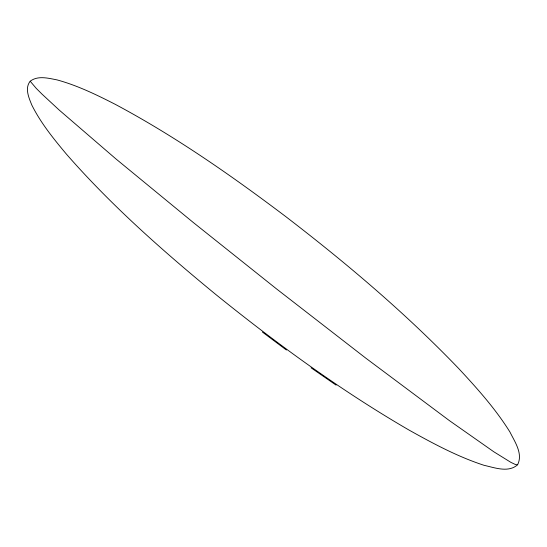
<?xml version="1.0" encoding="UTF-8"?>
<svg xmlns="http://www.w3.org/2000/svg" width="547" height="547" viewBox="0 0 547 547"><rect width="100%" height="100%" fill="white"/><g stroke="black" fill="none" stroke-linecap="round" stroke-linejoin="round"><path stroke-width="0.82" d="M517.606 464.772C523.206 453.709 514.795 441.853 509.995 432.109C495.555 408.889 477.223 388.445 458.653 368.487C405.395 313.021 346.524 263.23 285.575 216.455C231.237 175.437 175.17 136.278 115.007 104.204C96.327 94.672 77.312 85.421 57.004 79.889C48.348 78.235 37.893 75.295 30.194 81.216C24.512 88.279 28.888 97.817 31.835 105.092C40.806 123.082 53.579 138.774 66.406 154.117C111.479 205.679 163.033 251.121 215.86 294.532C277.076 343.947 340.863 390.496 408.965 430.031C433.121 443.535 457.702 456.724 484.109 465.326C494.693 467.644 508.307 473.018 517.606 464.772L515.5 464.547L510.898 462.372L493.838 451.795L449.408 420.622L365.765 358.121L276.344 288.754L193.522 222.691L115.957 158.945L59.247 110.091L41.982 94.098L36.239 88.361L30.194 81.216M311.093 367.823L336.125 385.15M262.41 332.056L286.402 350.012"/></g></svg>
